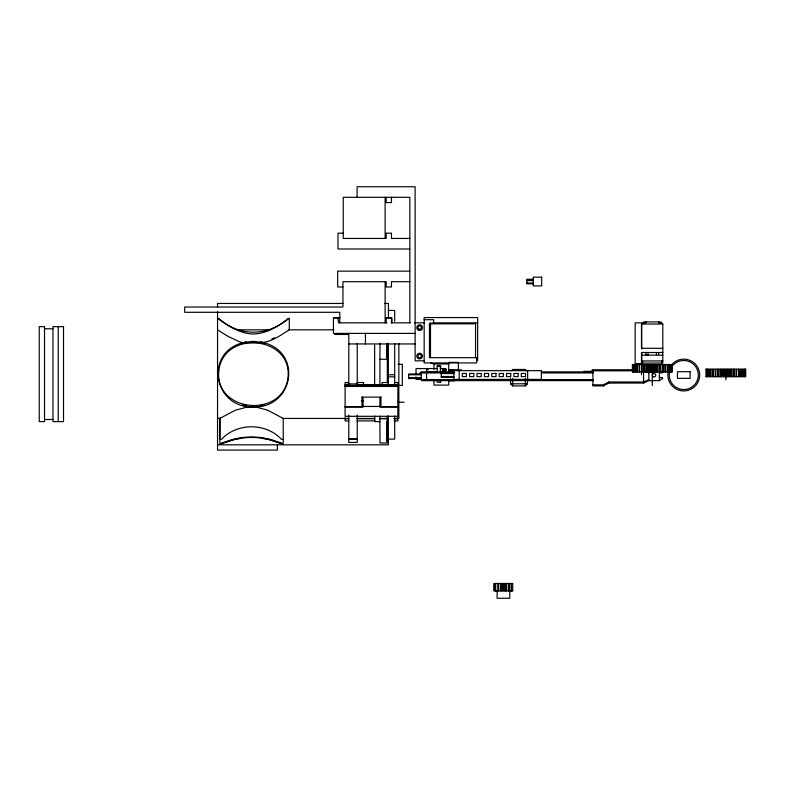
<?xml version="1.0" encoding="UTF-8"?>
<svg xmlns="http://www.w3.org/2000/svg" width="785" height="785" viewBox="0 0 785 785"><rect width="100%" height="100%" fill="white"/><g stroke="black" fill="none" stroke-linecap="round" stroke-linejoin="round"><path stroke-width="1.18" d="M288.232 318.317C267.813 336.765 239.013 336.775 218.603 318.317M220.477 418.052L235.706 410.055L247.412 407.032A24.58 16.799 0 0 1 255.684 407.032L267.391 410.055L283.228 418.444L283.228 443.76L272.434 440.022A31.685 11.157 0 0 0 267.391 438.736L265.565 438.383A30.762 12.697 0 0 0 237.531 438.373L235.706 438.736A31.685 11.157 0 0 0 230.662 440.022L219.869 443.76L220.035 418.346L217.798 418.248M511.27 370.854L512.683 369.45L525.342 369.45L526.745 370.854M510.574 378.36L510.574 383.796L512.683 385.906L525.342 385.906L527.451 383.796L527.451 378.36M641.708 348.952L641.708 324.028L643.818 321.919L660.695 321.919L662.805 324.028L662.805 363.062L641.708 363.062L641.708 352.504M219.869 418.444L220.467 418.062M592.91 369.764L592.91 385.906L603.469 385.906L608.738 383.06L643.553 383.06L648.832 380.627L659.38 380.627L662.54 378.517L662.54 377.565L659.38 377.565M592.91 384.846L603.469 384.846L608.738 382.001L643.553 382.001L648.832 379.577M271.806 338.983L274.613 337.746M246.421 341.966A39.083 39.083 0 0 0 244.135 342.446C203.698 351.503 213.167 408.318 253.418 406.934C293.668 408.318 303.138 351.513 262.7 342.446A39.083 39.083 0 0 0 260.414 341.966M244.135 342.446L253.418 341.328L262.7 342.446M241.613 438.167L238.14 438.727A30.517 10.755 0 0 0 233.047 439.845L220.987 443.76L232.851 439.904A30.497 10.745 0 0 1 239.739 438.472L239.965 438.432A29.604 12.217 0 0 1 263.142 438.432L264.957 438.727A30.517 10.755 0 0 1 270.06 439.845L282.109 443.76L270.256 439.904A30.497 10.745 0 0 0 263.358 438.472L261.493 438.167M343.251 233.174L337.972 233.174L337.972 248.992L409.849 248.992M409.849 238.444L391.46 238.444L391.46 233.174L386.191 233.174L386.191 238.444L343.251 238.444L343.251 197.3L409.849 197.3L409.849 322.841M409.849 271.149L337.658 271.149L337.658 286.976L342.937 286.976M533.241 279.274L526.912 279.274L526.912 283.807L533.241 283.807M526.912 280.068L533.241 280.068M526.912 280.588L533.241 280.588M409.849 281.697L391.46 281.697L391.46 286.976L386.191 286.976L386.191 281.697L342.937 281.697L342.937 307.023L184.691 307.023L184.691 312.293L339.768 312.293L339.768 322.841M526.912 283.022L533.241 283.022M343.28 303.452L217.543 303.452L217.543 307.2M384.787 303.452L388.447 303.452L388.447 318.053M388.359 310.409L394.688 310.409L394.688 321.261M339.768 317.572L333.439 317.572L333.439 333.389L415.128 333.389M334.498 318.092L339.768 318.092M386.72 318.092L391.99 318.092L391.99 322.782M424.165 319.681L433.663 319.681L433.663 323.371L429.444 323.371L429.444 357.656L476.603 357.656L476.603 362.935L424.165 362.935L424.165 317.572L477.653 317.572L477.653 360.825M386.917 322.841L338.718 322.841L337.658 317.572M391.342 322.841L410.3 322.841M414.441 322.841L424.165 322.841M432.918 322.841L477.653 322.841M642.758 322.969L645.927 322.969L645.927 321.919M661.745 322.969L658.586 322.969L658.586 321.919M429.905 323.822L474.209 323.822M641.708 324.028L662.805 324.028M44.529 328.768L52.968 328.768M237.148 329.828L270.226 329.828M288.595 329.828L333.919 329.828M334.498 334.449L348.56 334.449M258.098 342.584L242.231 342.584L239.69 341.838L228.052 336.402L217.543 329.828M259.246 342.584C270.54 342.996 280.088 335.48 289.282 329.828L289.282 318.317C278.773 325.971 266.929 333.664 253.418 334.027C239.896 333.654 228.052 325.971 217.543 318.317M242.231 343.035L246.284 343.035M260.541 343.035L264.594 343.035M348.795 343.948L415.128 343.948M662.805 348.285L641.492 348.285L641.492 322.841L635.163 322.841L635.163 363.583L641.492 363.583L641.492 352.504L662.805 352.504M641.708 355.144L662.805 355.144M379.989 359.265L387.368 359.265M424.165 360.825L415.128 360.825L415.128 186.751L357.096 186.751L357.096 197.3M641.708 360.953L662.805 360.953M448.892 362.405L458.391 362.405L458.391 369.794M430.798 362.935L433.958 363.985L448.726 363.985M398.103 364.289L402.322 364.289L402.322 385.396L398.103 385.396M437.186 366.359L440.356 366.359L440.356 371.374L444.752 371.374M437.186 368.567L416.04 368.548L416.04 374.582M706.039 369.264L745.75 369.264L745.75 376.643L706.039 376.643M446.214 369.794L442.711 369.794L442.711 371.904M448.5 369.794L461.403 369.794M632.7 369.764L592.351 369.794L592.351 371.599M592.91 370.814L632.7 370.814M592.273 371.344L583.834 371.344L583.834 372.129L592.273 372.129M453.544 371.874L421.319 371.874L421.319 380.627L593.205 380.627M541.758 371.874L593.205 371.874M437.186 372.002L426.638 372.002L426.638 368.567L428.178 369.598M453.897 372.767L441.239 372.767L441.239 377.3L453.897 377.3M421.319 372.924L453.544 372.924M541.758 372.924L593.205 372.924M441.239 373.552L453.897 373.552M421.319 373.984L408.661 373.984L408.661 378.517L421.319 378.517M388.359 374.769L394.688 374.769M408.661 374.779L421.319 374.779M441.239 376.506L453.897 376.506M388.359 376.839L394.688 376.839M415.608 377.202L416.482 377.202M408.661 377.732L421.319 377.732M416.04 379.41L421.908 379.41M421.319 379.577L511.123 379.577M527.049 379.577L593.205 379.577M449.422 380.794L454.692 380.794M357.234 382.53L363.563 382.53L363.563 385.504M388.359 382.53L382.03 382.53L382.03 385.504M394.688 382.53L397.858 382.53L397.858 416.305L345.106 416.305L345.106 382.53L348.275 382.53L348.275 384.836M510.574 383.796L527.451 383.796M348.795 383.914L357.234 383.914M345.106 384.836L348.707 384.836M357.096 384.836L397.858 384.836M345.106 385.337L397.858 385.337M345.106 385.975L397.858 385.975M345.106 386.455L397.858 386.455M361.983 397.112L380.97 397.112M361.453 400.949L363.563 400.949M397.858 402.214L404.098 402.214M242.231 405.227L246.284 405.227M260.541 405.227L264.594 405.227M363.043 406.444L379.92 406.444M345.106 406.777L363.043 406.777M379.92 406.777L397.858 406.777M345.106 406.934L363.043 406.934L363.043 397.995M397.858 406.934L379.92 406.934L379.92 397.995M282.472 418.444L348.618 418.444M357.195 418.444L374.347 418.444M379.253 418.444L387.819 418.444M393.952 418.444L398.849 418.444L398.849 343.545M345.106 418.758L348.707 418.758M357.096 418.758L375.073 418.758M379.871 418.758L387.064 418.758M394.256 418.758L397.858 418.758M44.529 419.494L52.968 419.494M348.707 420.917L345.106 420.917L345.106 417.581M357.096 420.917L375.073 420.917M394.256 420.917L397.858 420.917L397.858 417.581M379.92 421.604L374.651 421.604L374.651 416.089M348.795 438.707L357.234 438.707M388.359 439.119L394.688 439.119L394.688 415.991M219.731 418.621L219.731 439.433L221.39 439.433C236.913 422.595 266.046 422.595 281.579 439.433L283.228 439.433M348.795 439.257L357.234 439.257M217.543 444.82L388.447 444.82L388.359 415.991M512.801 590.86L494.108 590.86L494.108 583.481L512.801 583.481L512.693 590.86M645.663 371.658L648.832 372.924M745.308 369.264L745.308 376.643M745.161 369.264L745.161 376.643M744.396 369.264L744.396 376.643M744.151 369.264L744.151 376.643M743.022 369.264L743.022 376.643M742.688 369.264L742.688 376.643M741.226 369.264L741.226 376.643M740.804 369.264L740.804 376.643M739.058 369.264L739.058 376.643M738.714 369.264L738.714 376.643M738.567 369.264L738.567 376.643M736.634 369.264L736.565 376.643M736.036 369.264L736.006 376.643M734.289 369.264L734.289 376.643M733.808 369.264L733.808 376.643M733.622 369.264L733.622 376.643M733.21 369.264L733.21 376.643M731.738 369.264L731.738 376.643M731.031 369.264L731.031 376.643M730.855 369.264L730.855 376.643M730.217 369.264L730.217 376.643M729.039 369.264L729.039 376.643M728.303 369.264L728.303 376.643M727.773 369.264L727.773 376.643M727.126 369.264L727.126 376.643M726.262 369.264L726.262 376.643M725.889 376.3L725.889 379.812M725.517 369.264L725.517 376.643M724.653 369.264L724.653 376.643M724.005 369.264L724.005 376.643M723.476 369.264L723.476 376.643M722.749 369.264L722.749 376.643M721.562 369.264L721.562 376.643M720.934 369.264L720.934 376.643M720.758 369.264L720.758 376.643M720.051 369.264L720.051 376.643M718.579 369.264L718.579 376.643M718.157 369.264L718.157 376.643M717.981 369.264L717.981 376.643M717.5 369.264L717.5 376.643M715.773 369.264L715.773 376.643M715.155 369.264L715.223 376.643M713.222 369.264L713.222 376.643M713.074 369.264L713.074 376.643M712.721 369.264L712.721 376.643M710.974 369.264L710.974 376.643M710.553 369.264L710.553 376.643M709.1 369.264L709.1 376.643M708.757 369.264L708.757 376.643M707.638 369.264L707.638 376.643M707.393 369.264L707.393 376.643M706.628 369.264L706.628 376.643M706.471 369.264L706.471 376.643M706.088 369.264L706.088 376.643M672.058 364.515L672.058 371.904M671.675 364.515L671.675 371.904M671.518 364.515L671.518 371.904M670.763 364.515L670.763 371.904M670.508 364.515L670.508 371.904M669.389 364.515L669.389 371.904M669.046 364.515L669.046 371.904M667.593 364.515L667.593 371.904M667.171 364.515L667.171 371.904M665.425 364.515L665.425 371.904M664.924 364.515L664.924 371.904M662.54 371.874L662.54 372.826L659.38 372.826L659.38 380.627M662.393 364.515L662.373 371.904M661.912 360.953L661.912 363.062M660.646 364.515L660.646 371.904M660.165 364.515L660.165 371.904M659.989 364.515L659.989 371.904M659.567 364.515L659.567 371.904M658.586 352.504L658.586 355.144M658.095 364.515L658.095 371.904M657.388 364.515L657.388 371.904M657.212 364.515L657.212 371.904M656.584 364.515L656.584 371.904M656.476 352.504L656.476 355.144M655.396 364.515L655.396 371.904M654.67 364.515L654.67 371.904M654.14 364.515L654.14 371.904M653.493 364.515L653.493 371.904M652.629 364.515L652.629 371.904M652.256 371.55L652.256 385.612M651.884 364.515L651.884 371.904M651.02 364.515L651.02 371.904M650.372 364.515L650.372 371.904M649.843 364.515L649.843 371.904M649.107 364.515L649.107 371.904M648.832 371.874L648.832 380.627M648.037 352.504L648.037 355.144M647.929 364.515L647.929 371.904M647.291 364.515L647.291 371.904M647.115 364.515L647.115 371.904M646.418 364.515L646.418 371.904M645.927 352.504L645.927 355.144M644.936 364.515L644.936 371.904M644.524 364.515L644.524 371.904M644.338 364.515L644.338 371.904M643.857 364.515L643.857 371.904M643.553 371.933L643.553 383.06M642.601 360.953L642.601 363.062M642.14 364.515L642.14 371.904M641.512 364.515L641.581 371.904M641.492 371.344L641.492 374.661M639.579 364.515L639.579 371.904M639.088 364.515L639.088 371.904M637.341 364.515L637.341 371.904M636.92 364.515L636.92 371.904M635.457 364.515L635.457 371.904M635.124 364.515L635.124 371.904M633.995 364.515L633.995 371.904M633.75 364.515L633.75 371.904M632.985 364.515L632.985 371.904M632.838 364.515L632.838 371.904M608.738 382.001L608.738 383.06M603.469 384.846L603.469 385.906M592.273 370.284L592.273 372.502M527.638 370.657L527.638 379.41M525.342 378.36L525.342 385.906M512.683 378.36L512.683 385.906M511.486 583.481L511.486 590.86M511.182 583.481L511.182 590.86M509.779 590.86L509.779 598.248L497.121 598.248L497.121 590.86M508.945 583.481L508.945 590.86M508.817 583.481L508.817 590.86M508.494 583.481L508.494 590.86M506.629 583.481L506.629 590.86M505.707 583.481L505.707 590.86M505.569 583.481L505.569 590.86M505.04 583.481L505.04 590.86M503.95 583.481L503.95 590.86M502.949 583.481L502.949 590.86M501.87 583.481L501.87 590.86M501.34 583.481L501.203 590.86M500.28 583.481L500.28 590.86M498.416 583.481L498.416 590.86M497.965 583.481L497.965 590.86M495.727 583.481L495.727 590.86M495.423 583.481L495.423 590.86M494.216 583.481L494.216 590.86M475.543 322.841L475.543 357.656M459.166 370.657L459.166 379.41M453.642 369.794L453.642 372.953M452.562 369.794L452.562 372.953M451.552 369.794L451.552 372.953M450.472 369.794L450.472 372.953M449.942 369.794L449.942 372.953M449.805 369.794L449.805 372.953M448.883 369.794L448.883 372.953M448.726 362.935L448.726 372.198M448.726 380.401L448.726 385.092L433.958 385.092L433.958 380.617M445.988 372.198L445.988 368.577L440.709 368.577L440.709 365.83L437.127 365.83L437.186 372.443M444.33 369.794L444.33 371.904M444.025 369.794L444.025 371.904M442.818 369.794L442.818 371.904M440.709 380.362L440.709 382.187L437.127 382.187L437.186 379.754M440.356 380.185L440.356 382.187M433.958 363.985L433.958 369.637M430.494 322.841L430.494 357.656M426.589 368.548L426.589 371.599M426.598 371.874L426.598 380.627M394.688 343.516L394.688 385.298M391.46 197.3L391.46 202.579L386.191 202.579L386.191 197.3M391.46 322.841L391.46 317.572L386.191 317.572L386.191 322.841M388.359 343.516L388.359 385.298M387.368 343.222L387.309 382.776M387.309 416.089L387.368 443.034L379.989 443.034L379.92 416.089M386.838 343.585L386.838 357.891M386.838 421.202L386.838 441.661M385.131 197.3L385.131 238.444M385.131 281.697L385.131 322.841M380.97 396.925L380.97 406.444M379.989 343.222L379.92 385.415M374.651 344.919L374.651 385.415M365.437 333.389L365.437 343.948M361.983 396.925L361.983 406.444M357.234 343.516L357.234 386.083M357.234 415.128L357.234 442.406L348.795 442.406L348.795 415.128M348.795 333.389L348.795 386.083M277.36 445.223L277.36 450.09L217.543 450.09L217.543 311.684M58.237 326.658L58.237 421.604M419.632 374.033A1.688 1.688 0 0 1 421.751 372.404M671.685 366.958A14.532 14.532 0 0 1 696.02 367.223A14.532 14.532 0 0 1 685.982 389.389A14.532 14.532 0 0 1 669.733 371.276M671.146 365.349A15.916 15.916 0 0 1 697.374 366.781A15.916 15.916 0 0 1 686.532 390.704A15.916 15.916 0 0 1 668.163 371.923M262.7 405.816A39.083 39.083 0 0 1 244.135 405.816M218.897 369.98C213.54 411.978 282.08 419.151 287.928 378.291C293.296 336.284 224.755 329.121 218.897 369.98M541.689 277.164L533.241 277.164L533.241 285.917L541.689 285.917L541.689 277.164M44.529 326.658L39.25 326.658L39.25 421.604L44.529 421.604L44.529 326.658M63.516 326.658L52.968 326.658L52.968 421.604L63.516 421.604L63.516 326.658M672.117 364.515L632.396 364.515L632.445 371.904L672.117 371.904L672.117 364.515M541.346 370.657L453.897 370.657L453.897 379.41L541.346 379.41L541.346 370.657M690.103 371.707L677.445 371.707L677.445 378.36L690.103 378.36L690.103 371.707M466.447 373.454L462.228 373.454L462.228 376.614L466.447 376.614L466.447 373.454M473.826 373.454L469.607 373.454L469.607 376.614L473.826 376.614L473.826 373.454M481.215 373.454L476.995 373.454L476.995 376.614L481.215 376.614L481.215 373.454M488.604 373.454L484.384 373.454L484.384 376.614L488.604 376.614L488.604 373.454M495.983 373.454L491.763 373.454L491.763 376.614L495.983 376.614L495.983 373.454M503.371 373.454L499.152 373.454L499.152 376.614L503.371 376.614L503.371 373.454M510.75 373.454L506.531 373.454L506.531 376.614L510.75 376.614L510.75 373.454M518.139 373.454L513.92 373.454L513.92 376.614L518.139 376.614L518.139 373.454M525.528 373.454L521.309 373.454L521.309 376.614L525.528 376.614L525.528 373.454M662.991 371.904L662.991 364.515L662.923 371.904M418.807 357.538A1.688 1.688 0 0 0 421.339 356.076A1.688 1.688 0 0 0 418.807 354.614A1.688 1.688 0 0 0 418.807 357.538M418.807 329.052A1.688 1.688 0 0 0 421.339 327.59A1.688 1.688 0 0 0 418.807 326.128A1.688 1.688 0 0 0 418.807 329.052M653.257 376.712A1.688 1.688 0 0 0 655.789 375.25A1.688 1.688 0 0 0 653.257 373.788A1.688 1.688 0 0 0 653.257 376.712M418.228 358.539A2.846 2.846 0 0 0 422.497 356.076A2.846 2.846 0 0 0 418.228 353.613A2.846 2.846 0 0 0 418.228 358.539M418.228 330.053A2.846 2.846 0 0 0 422.497 327.59A2.846 2.846 0 0 0 418.228 325.127A2.846 2.846 0 0 0 418.228 330.053"/></g></svg>
